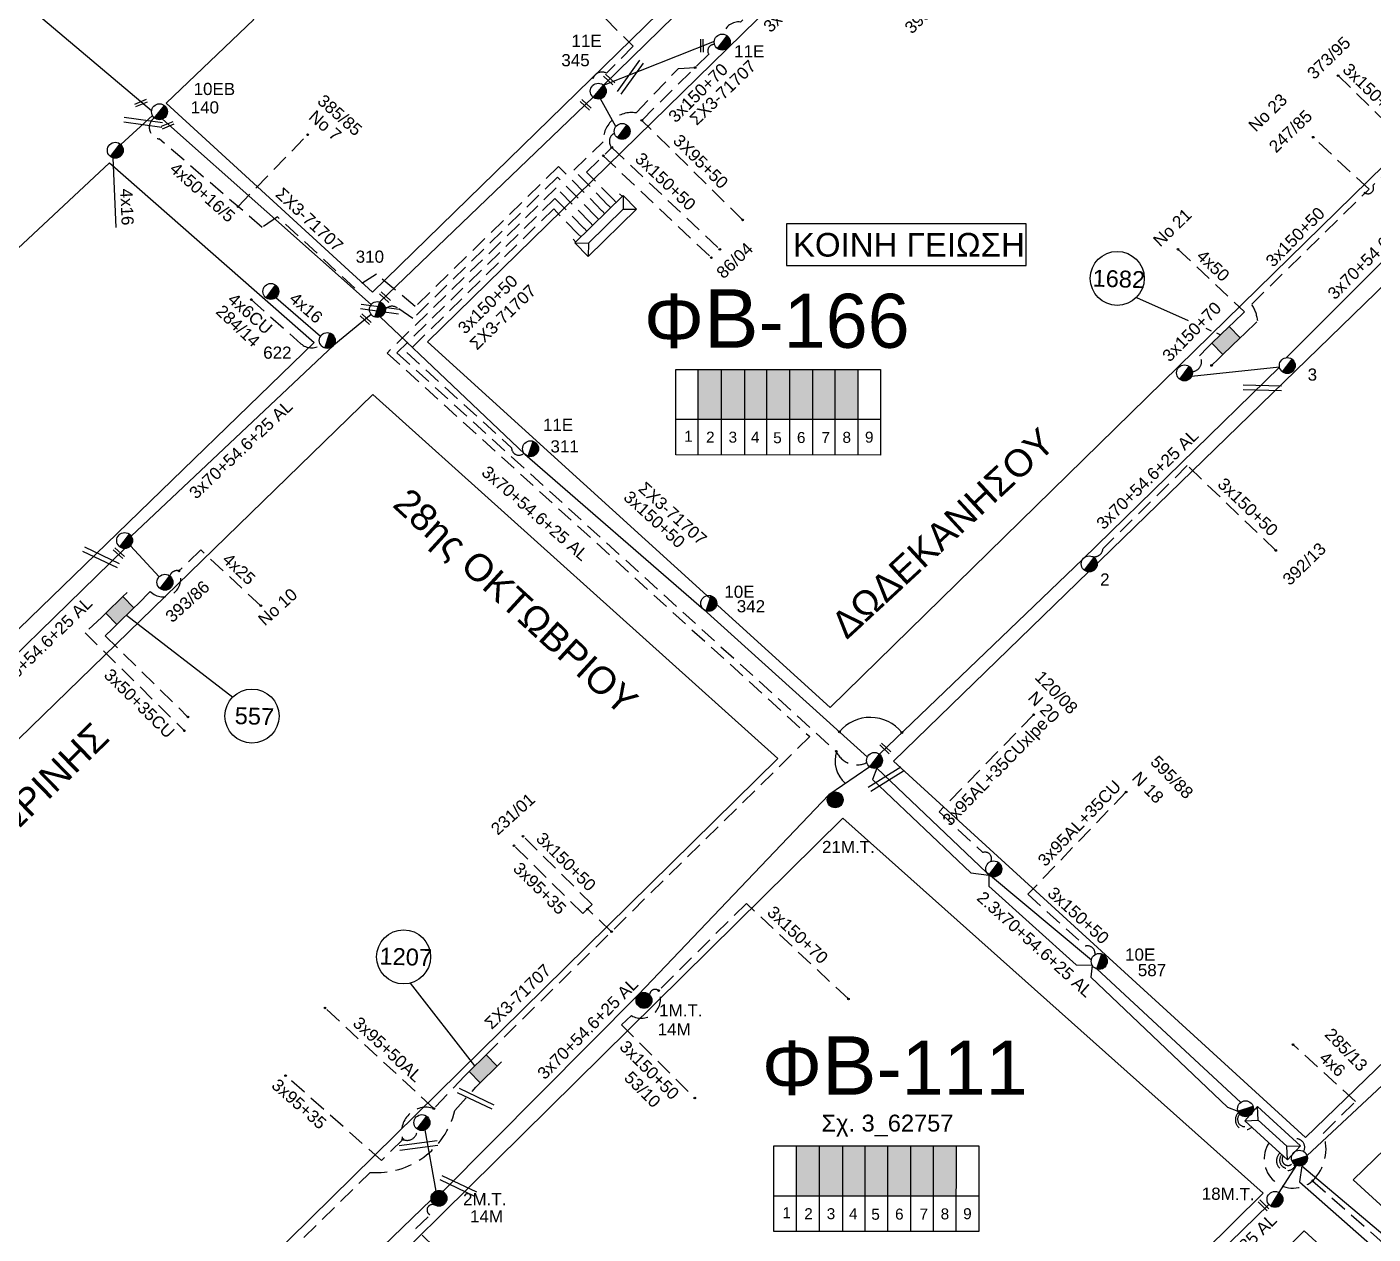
# Model space of a CAD drawing. Header units: millimetres. Extents: x 1138 to 9186, y 1584 to 2927.
# Drawn here: x 7182.4 to 7381.8, y 2540.5 to 2719.2 of the extents above; entities that cross this region are included whole.
import ezdxf
from ezdxf.enums import TextEntityAlignment as Align

# ---------------------------------------------------------------- set-up
doc = ezdxf.new("R2010")
doc.units = ezdxf.units.MM
doc.linetypes.add('DASHED', pattern=[19.05, 12.7, -6.35])
for name, color, linetype, lineweight in [('3x150+50', 7, 'Continuous', 30), ('3x150+70', 7, 'Continuous', 30), ('3x150AL+50CU', 7, 'Continuous', 30), ('3X50+35', 7, 'Continuous', 30), ('3x70+54.6+25 AL', 7, 'SYN_LINE', 30), ('3x95+35', 7, 'Continuous', 30), ('3X95+50', 7, 'Continuous', 30), ('3x95+50AL', 7, 'Continuous', 30), ('3x95AL+35CU', 7, 'Continuous', 30), ('4x16', 7, 'Continuous', 30), ('4x25', 7, 'Continuous', 30), ('4x50', 7, 'Continuous', 30), ('4x50+16_5', 7, 'Continuous', 30), ('4x50AL', 7, 'Continuous', 30), ('4x6', 7, 'SYN_LINE', 30), ('4x6CU', 7, 'Continuous', 30), ('Υπόβαθρο ΔΕΗ', 7, 'Continuous', 30)]:
    doc.layers.add(name, color=color, linetype=linetype, lineweight=lineweight)
for name, color, linetype in [('3x50+35CU', 7, 'Continuous'), ('Link Box 4 Διευθύνσεων', 7, 'Continuous'), ('Pillar OTE', 7, 'Continuous'), ('TEXT ΚΑΛΩΔΙΩΝ', 7, 'Continuous'), ('Άγνωστα', 7, 'Continuous'), ('Επιγραφές - Σχήματα', 7, 'Continuous'), ('Καλώδια ΧΤ   3x150AL+50CU', 7, 'DASHED'), ('Μηχανική τομή', 7, 'Continuous'), ('Στύλος Ξύλινος', 7, 'Continuous'), ('Στύλος Ξύλινος @ 1', 7, 'Continuous'), ('Στύλος ΦΜ', 7, 'Continuous'), ('Στύλος ΦΜ @ 1', 7, 'Continuous'), ('Συνδέσεις', 7, 'Continuous'), ('Τομή', 7, 'Continuous'), ('Υποσταθμός εναέριος 2 στύλων', 7, 'Continuous'), ('Υποσταθμός πόλεως', 7, 'Continuous')]:
    doc.layers.add(name, color=color, linetype=linetype)
doc.styles.add('arial', font='arial.ttf')
doc.styles.get("Standard").update_dxf_attribs({"font": 'arial.ttf'})
doc.linetypes.add('SYN_LINE', pattern='A,0.5,-0.0001,["/\\/\\/\\/",Standard,S=0.1,R=0,X=0,Y=-0.05],-0.25', length=0.7501)

# ---------------------------------------------------------------- blocks, each defined once
blk = doc.blocks.new('ΥΠΑΡΧΩΝ ΤΣΙΜΕΝΤΕΝΙΟΣ ΣΤΥΛΟΣ')
at = {"layer": 'Στύλος ΦΜ'}
blk.add_hatch(color=7, dxfattribs=at).paths.add_polyline_path([(-1.29, -2.28, 0.574793), (2.62, 0, 0.268822), (1.3, 2.27)])
at = {"layer": 'Στύλος ΦΜ', "color": 7}
blk.add_line((-1.29, -2.28), (1.3, 2.27), dxfattribs=at)
blk.add_circle((0, 0), 2.62, dxfattribs=at)
at = {"layer": 'Στύλος ΦΜ', "flags": 4}
for tag, p in [('ΑΡΙΘΜΟΣ', (-4.68, 8.05)), ('ΤΥΠΟΣ', (-4.91, 3.03))]:
    blk.add_attdef(tag, p, '', height=4, dxfattribs=at)
blk = doc.blocks.new('ΥΠΑΡΧΩΝ ΞΥΛΙΝΟΣ ΣΤΥΛΟΣ')
at = {"layer": 'Στύλος Ξύλινος'}
h = blk.add_hatch(color=7, dxfattribs=at)
h.paths.add_polyline_path([(-2.62, 0, 0.270008), (-1.29, -2.28), (1.3, 2.27, 0.576266)])
h.paths.add_polyline_path([(-1.29, -2.28, 0.574793), (2.62, 0, 0.268822), (1.3, 2.27)])
at = {"layer": 'Στύλος Ξύλινος', "color": 7}
blk.add_line((-1.29, -2.28), (1.3, 2.27), dxfattribs=at)
blk.add_circle((0, 0), 2.62, dxfattribs=at)
at = {"layer": 'Στύλος Ξύλινος', "flags": 4}
for tag, p in [('ΑΡΙΘΜΟΣ', (-4.91, 8.6)), ('ΤΥΠΟΣ', (-4.85, 3.39))]:
    blk.add_attdef(tag, p, '', height=4, dxfattribs=at)
blk = doc.blocks.new('ΥΠΟΣΤΑΘΜΟΣ ΕΝΑΕΡΙΟΣ ΕΠΙ 2 ΣΤΥΛΩΝ')
at = {"layer": 'Υποσταθμός εναέριος 2 στύλων', "linetype": 'Continuous'}
for points in [[(-11.97, -2.11, 0.574793), (-8.45, -0.07, 0.268822), (-9.64, 1.98)], [(9.68, -2.15, 0.574793), (13.19, -0.1, 0.268822), (12.01, 1.95)]]:
    blk.add_hatch(color=256, dxfattribs=at).paths.add_polyline_path(points)
for p, q in [((-11.97, -2.11), (-9.64, 1.98)), ((9.68, -2.15), (12.01, 1.95))]:
    blk.add_line(p, q, dxfattribs=at)
for centre in [(-10.81, -0.07), (10.84, -0.1)]:
    blk.add_circle(centre, 2.36, dxfattribs=at)
at = {"layer": 'Υποσταθμός πόλεως', "linetype": 'Continuous', "ltscale": 40}
blk.add_lwpolyline([(-8.57, 2.82), (8.57, 2.82), (8.57, -2.82), (-8.57, -2.82)], close=True, dxfattribs=at)
for points in [[(-5.75, 0), (-8.57, 2.82)], [(-8.57, -2.82), (-5.75, 0)], [(-5.75, 0), (5.75, 0)], [(5.75, 0), (8.57, 2.82)], [(8.57, -2.82), (5.75, 0)]]:
    blk.add_lwpolyline(points, dxfattribs=at)
at = {"layer": 'Υποσταθμός εναέριος 2 στύλων', "ltscale": 40, "flags": 1}
for tag, p in [('ΜΕΤΑΣΧΗΜΑΤΙΣΜΟΣ', (14.09, 2.51)), ('ΙΣΧΥΣ', (14.07, -0.28)), ('ΑΡΙΘΜΟΣ', (14.19, -3))]:
    blk.add_attdef(tag, p, '', height=1.8, dxfattribs=at)
blk = doc.blocks.new('LINK BOX 4 ΑΝΑΧΩΡΗΣΕΩΝ')
at = {"layer": 'Link Box 4 Διευθύνσεων', "ltscale": 40}
blk.add_hatch(color=256, dxfattribs=at).paths.add_polyline_path([(-3.54, 0), (-3.54, -4.67), (3.54, -4.67), (3.54, 0)])
for p, q in [((-3.54, 0), (-5.33, 0)), ((5.33, 0), (3.54, 0)), ((-3.54, -4.67), (-5.33, -4.67)), ((5.33, -4.67), (3.54, -4.67))]:
    blk.add_line(p, q, dxfattribs=at)
blk.add_lwpolyline([(-3.54, -4.67), (-3.54, 0), (3.54, 0), (3.54, -4.67)], close=True, dxfattribs=at)
blk = doc.blocks.new('ΤΟΜΗ')
at = {"layer": 'Τομή', "ltscale": 40}
for p, q in [((-5.68, 0), (17.06, 0)), ((-5.68, -2.77), (17.06, -2.77))]:
    blk.add_line(p, q, dxfattribs=at)
blk = doc.blocks.new('ΜΗΧΑΝΙΚΗ ΤΟΜΗ')
at = {"layer": 'Μηχανική τομή', "ltscale": 40}
for p, q in [((-1.89, 0.78), (5.69, 0.78)), ((-1.89, -0.77), (5.69, -0.77))]:
    blk.add_line(p, q, dxfattribs=at)
blk = doc.blocks.new('ΥΠΟΣΤΑΘΜΟΣ ΠΟΛΕΩΣ 9 ΑΝΑΧΩΡΗΣΕΩΝ')
at = {"layer": 'Υποσταθμός πόλεως', "ltscale": 40}
for p, q in [((-9.63, -2.82), (-9.63, -4)), ((-7.12, -2.82), (-7.12, -4)), ((-4.84, -2.82), (-4.84, -4)), ((-2.36, -2.82), (-2.36, -4)), ((0.09, -2.82), (0.09, -4)), ((2.55, -2.82), (2.55, -4)), ((5.02, -2.82), (5.02, -4)), ((7.48, -2.82), (7.48, -4)), ((9.61, -2.82), (9.61, -4))]:
    blk.add_line(p, q, dxfattribs=at)
blk.add_lwpolyline([(-10.02, 2.82), (10.02, 2.82), (10.02, -2.82), (-10.02, -2.82)], close=True, dxfattribs=at)
for points in [[(-7.21, 0), (-10.02, 2.82)], [(-10.02, -2.82), (-7.21, 0)], [(-7.21, 0), (7.21, 0)], [(7.21, 0), (10.02, 2.82)], [(10.02, -2.82), (7.21, 0)]]:
    blk.add_lwpolyline(points, dxfattribs=at)
at = {"layer": 'Υποσταθμός πόλεως', "linetype": 'SYN_LINE', "ltscale": 40, "flags": 1}
for tag, p in [('ΜΕΤΑΣΧΗΜΑΤΙΣΜΟΣ', (10.79, 1.71)), ('ΙΣΧΥΣ', (10.77, -1.08)), ('ΑΡΙΘΜΟΣ', (10.89, -3.8))]:
    blk.add_attdef(tag, p, '', height=1.8, dxfattribs=at)
blk = doc.blocks.new('_ΣΥΝΔΕΣΗ')
at = {"layer": 'Συνδέσεις', "linetype": 'SYN_LINE', "ltscale": 40}
blk.add_hatch(color=256, dxfattribs=at).paths.add_polyline_path([(0.5, -0.01, 1), (-0.5, -0.01, 1)])
at = {"layer": 'Συνδέσεις'}
blk.add_circle((0, -0.01), 0.5, dxfattribs=at)

msp = doc.modelspace()

# ---------------------------------------------------------------- hatches: boundary and pattern name
at = {"layer": 'Καλώδια ΧΤ   3x150AL+50CU', "linetype": 'DASHED', "lineweight": -3, "ltscale": 0.2}
h = msp.add_hatch(color=2, dxfattribs=at)
h.dxf.hatch_style = 1
h.paths.add_polyline_path([(7285.27, 2668.5), (7281.83, 2668.5), (7281.83, 2661.14), (7285.27, 2661.14)])
h = msp.add_hatch(color=30, dxfattribs=at)
h.dxf.hatch_style = 1
h.paths.add_polyline_path([(7285.27, 2661.14), (7288.71, 2661.14), (7288.71, 2668.5), (7285.27, 2668.5)])
h = msp.add_hatch(color=6, dxfattribs=at)
h.dxf.hatch_style = 1
h.paths.add_polyline_path([(7292, 2668.5), (7288.71, 2668.5), (7288.71, 2661.14), (7292, 2661.13)])
h = msp.add_hatch(color=151, dxfattribs=at)
h.dxf.hatch_style = 1
h.paths.add_polyline_path([(7295.39, 2668.5), (7292, 2668.5), (7292, 2661.13), (7295.39, 2661.13)])
h = msp.add_hatch(color=1, dxfattribs=at)
h.dxf.hatch_style = 1
h.paths.add_polyline_path([(7295.39, 2661.13), (7298.79, 2661.13), (7298.79, 2668.5), (7295.39, 2668.5)])
h = msp.add_hatch(color=27, dxfattribs=at)
h.dxf.hatch_style = 1
h.paths.add_polyline_path([(7298.79, 2661.13), (7302.18, 2661.13), (7302.18, 2668.5), (7298.79, 2668.5)])
h = msp.add_hatch(color=62, dxfattribs=at)
h.dxf.hatch_style = 1
h.paths.add_polyline_path([(7302.12, 2661.13), (7305.52, 2661.13), (7305.52, 2668.5), (7302.12, 2668.5)])
h = msp.add_hatch(color=62, dxfattribs=at)
h.dxf.hatch_style = 1
h.paths.add_polyline_path([(7299.8, 2553.53), (7296.36, 2553.53), (7296.36, 2546.17), (7299.8, 2546.17)])
h = msp.add_hatch(color=27, dxfattribs=at)
h.dxf.hatch_style = 1
h.paths.add_polyline_path([(7299.8, 2546.17), (7303.24, 2546.16), (7303.24, 2553.53), (7299.8, 2553.53)])
h = msp.add_hatch(color=173, dxfattribs=at)
h.dxf.hatch_style = 1
h.paths.add_polyline_path([(7306.54, 2553.53), (7303.24, 2553.53), (7303.24, 2546.16), (7306.54, 2546.16)])
h = msp.add_hatch(color=6, dxfattribs=at)
h.dxf.hatch_style = 1
h.paths.add_polyline_path([(7309.92, 2553.53), (7306.54, 2553.53), (7306.54, 2546.16), (7309.92, 2546.16)])
h = msp.add_hatch(color=30, dxfattribs=at)
h.dxf.hatch_style = 1
h.paths.add_polyline_path([(7309.92, 2546.16), (7313.32, 2546.15), (7313.32, 2553.53), (7309.92, 2553.53)])
h = msp.add_hatch(color=133, dxfattribs=at)
h.dxf.hatch_style = 1
h.paths.add_polyline_path([(7313.32, 2546.16), (7316.72, 2546.15), (7316.72, 2553.53), (7313.32, 2553.53)])
h = msp.add_hatch(color=85, dxfattribs=at)
h.dxf.hatch_style = 1
h.paths.add_polyline_path([(7316.66, 2546.16), (7320.05, 2546.15), (7320.05, 2553.53), (7316.66, 2553.53)])

# ---------------------------------------------------------------- linework, layer by layer
at = {"layer": '3x150+50', "color": 85, "linetype": 'DASHED', "lineweight": -3, "ltscale": 0.2}
for points in [[(7376.58, 2712), (7387.47, 2701.36), (7381.74, 2695.75, -0.74886), (7380.59, 2694.62)], [(7362.71, 2673.79), (7364.67, 2675.69, 0.119905), (7363.78, 2678.16), (7381.16, 2695.18), (7372.9, 2702.88)]]:
    msp.add_lwpolyline(points, format="xyb", dxfattribs=at)
at = {"layer": '3x150+50', "color": 151, "linetype": 'DASHED', "lineweight": -3, "ltscale": 0.2}
msp.add_lwpolyline([(7267.57, 2691.97), (7261.14, 2698.55), (7239.91, 2677.8), (7234.16, 2682.6), (7230.97, 2680.53), (7219.52, 2691.11), (7217.25, 2689.54), (7201.99, 2702.64, -0.686713), (7201.29, 2705.75, -54.619298)], format="xyb", dxfattribs=at)
msp.add_lwpolyline([(7213.67, 2692.61), (7223.98, 2703.25)], dxfattribs=at)
at = {"layer": '3x150+50', "color": 6, "linetype": 'DASHED', "lineweight": -3, "ltscale": 0.2}
msp.add_lwpolyline([(7269.27, 2693.64), (7265.29, 2697.72), (7269.02, 2701.36, -0.50533), (7269.42, 2703.48)], format="xyb", dxfattribs=at)
for points in [[(7269.02, 2701.36), (7285.02, 2686.28)], [(7267.76, 2700.14), (7283.77, 2685.05)]]:
    msp.add_lwpolyline(points, dxfattribs=at)
at = {"layer": '3x150+50', "color": 1, "linetype": 'DASHED', "lineweight": -3, "ltscale": 0.2}
msp.add_lwpolyline([(7266.7, 2691.12), (7260.96, 2696.98), (7239.55, 2676.04), (7237.28, 2677.61, 0.370404), (7235.49, 2677.43, 2.32362)], format="xyb", dxfattribs=at)
at = {"layer": '3x150+50', "color": 2, "linetype": 'DASHED', "lineweight": -3, "ltscale": 0.2}
for points in [[(7265.82, 2690.26), (7260.78, 2695.41), (7235.75, 2670.93), (7298.34, 2614.14), (7251.07, 2567.66)], [(7265.4, 2588.62), (7266.12, 2589.3), (7255.88, 2599.39)]]:
    msp.add_lwpolyline(points, dxfattribs=at)
at = {"layer": '3x150+50', "color": 30, "linetype": 'DASHED', "lineweight": -3, "ltscale": 0.2}
for points in [[(7264.94, 2689.39), (7260.6, 2693.83), (7237.21, 2670.96), (7302.27, 2611.96, 0.43156), (7306.8, 2610.31)], [(7275.96, 2576.54, -0.737886), (7271.92, 2572.83), (7270.44, 2571.48), (7281.31, 2560.63)]]:
    msp.add_lwpolyline(points, format="xyb", dxfattribs=at)
at = {"layer": '3x150+50', "color": 27, "linetype": 'DASHED', "lineweight": -3, "ltscale": 0.2}
for points in [[(7264.06, 2688.53), (7260.42, 2692.26), (7238.67, 2670.99), (7254.17, 2656.92, 0.657171), (7256.02, 2656.1)], [(7367.35, 2641.71), (7354.25, 2654.26), (7341.77, 2641.97, -0.469062), (7340.12, 2640.82, -127.893204)], [(7253.52, 2527.77), (7239.99, 2541.31), (7242.14, 2543.31, -1.036334), (7242.85, 2544.76, 45.841921)]]:
    msp.add_lwpolyline(points, format="xyb", dxfattribs=at)
at = {"layer": '3x150+50', "color": 173, "linetype": 'DASHED', "lineweight": -3, "ltscale": 0.2}
msp.add_lwpolyline([(7330.65, 2590.81), (7339.13, 2583.11, -0.558722), (7340.57, 2581.84, 15.518596)], format="xyb", dxfattribs=at)
at = {"layer": '3x150+70', "color": 62, "linetype": 'DASHED', "lineweight": -3, "ltscale": 0.2}
for points in [[(7273.46, 2705.38), (7283.37, 2715.2, -0.624516), (7284.26, 2716.6)], [(7268.46, 2692.84), (7263.42, 2697.99), (7267.74, 2702.22, -0.468276), (7272.63, 2706.48), (7278.9, 2713.08), (7281.36, 2713.2)]]:
    msp.add_lwpolyline(points, format="xyb", dxfattribs=at)
at = {"layer": '3x150+70', "color": 85, "linetype": 'DASHED', "lineweight": -3, "ltscale": 0.2}
msp.add_lwpolyline([(7357.25, 2671.77), (7356.07, 2670.5, -0.587128), (7354.99, 2668.18)], format="xyb", dxfattribs=at)
msp.add_lwpolyline([(7358.87, 2670.09), (7357.84, 2669.09)], dxfattribs=at)
at = {"layer": '3x150+70', "color": 30, "linetype": 'DASHED', "lineweight": -3, "ltscale": 0.2}
msp.add_lwpolyline([(7304.06, 2575.3), (7288.95, 2589.44), (7275.96, 2576.54, 0.615991), (7274.62, 2575.93, 1.274677)], format="xyb", dxfattribs=at)
at = {"layer": '3x150AL+50CU', "color": 2, "linetype": 'DASHED', "lineweight": -3, "ltscale": 0.2}
msp.add_lwpolyline([(7268.98, 2585.26), (7265.4, 2588.62)], dxfattribs=at)
at = {"layer": '3x150AL+50CU', "color": 151, "linetype": 'DASHED', "lineweight": -3, "ltscale": 0.2}
msp.add_lwpolyline([(7181.33, 2487.65, -0.720104), (7180.03, 2489.23), (7181.36, 2490.61), (7177.22, 2494.57), (7233.22, 2549.62, 0.366829), (7245.79, 2558.76), (7248.91, 2562.26)], format="xyb", dxfattribs=at)
at = {"layer": '3x150AL+50CU', "color": 62, "linetype": 'DASHED', "lineweight": -3, "ltscale": 0.2}
msp.add_lwpolyline([(7361.84, 2558.47, 1.003613), (7363.81, 2556.32, 2.305026)], format="xyb", dxfattribs=at)
at = {"layer": '3x150AL+50CU', "color": 173, "linetype": 'DASHED', "lineweight": -3, "ltscale": 0.2}
msp.add_lwpolyline([(7362.02, 2558.23, 0.961441), (7363.45, 2556.64, 2.588433)], format="xyb", dxfattribs=at)
at = {"layer": '3x150AL+50CU', "color": 27, "linetype": 'DASHED', "lineweight": -3, "ltscale": 0.2}
msp.add_lwpolyline([(7366.35, 2553.99, 0.875289), (7372.81, 2548.37), (7440.89, 2488.18), (7488.41, 2537.33), (7489.71, 2536.37)], format="xyb", dxfattribs=at)
at = {"layer": '3x150AL+50CU', "color": 133, "linetype": 'DASHED', "lineweight": -3, "ltscale": 0.2}
msp.add_lwpolyline([(7371.47, 2552.72, 0.700928), (7369.96, 2554.51, -1.544113)], format="xyb", dxfattribs=at)
at = {"layer": '3x150AL+50CU', "color": 30, "linetype": 'DASHED', "lineweight": -3, "ltscale": 0.2}
msp.add_lwpolyline([(7367.98, 2552.5, 1.224893), (7370.29, 2550.69, -1.548066)], format="xyb", dxfattribs=at)
at = {"layer": '3x150AL+50CU', "color": 85, "linetype": 'DASHED', "lineweight": -3, "ltscale": 0.2}
msp.add_lwpolyline([(7368.25, 2552.26, 1.098877), (7370.16, 2550.77, -1.548066)], format="xyb", dxfattribs=at)
at = {"layer": '3x150AL+50CU', "color": 6, "linetype": 'DASHED', "lineweight": -3, "ltscale": 0.2}
msp.add_lwpolyline([(7368.46, 2552.07, 1.023032), (7369.9, 2551.03, -1.548066)], format="xyb", dxfattribs=at)
at = {"layer": '3X50+35', "color": 62, "linetype": 'DASHED', "lineweight": -3, "ltscale": 0.2}
msp.add_lwpolyline([(7259.87, 2728.5), (7272.21, 2716.37), (7268.26, 2712.37, 0.69062), (7266.23, 2710.57, -75.049218)], format="xyb", dxfattribs=at)
at = {"layer": '3x50+35CU', "color": 1, "linetype": 'DASHED', "lineweight": -3, "ltscale": 0.2}
for points in [[(7193.45, 2631.78), (7191.02, 2629.51), (7205.73, 2615.01)], [(7195.07, 2630.11), (7194, 2629.06), (7206.26, 2617.04)]]:
    msp.add_lwpolyline(points, dxfattribs=at)
at = {"layer": '3x70+54.6+25 AL', "color": 6, "linetype": 'SYN_LINE', "lineweight": -3, "ltscale": 15}
for points in [[(7267.78, 2710.61), (7297.08, 2739.22), (7333.41, 2773.9), (7364.26, 2805.8)], [(7234.68, 2678.5), (7266.28, 2708.79)], [(7371.21, 2550.6), (7403.05, 2523.72)]]:
    msp.add_lwpolyline(points, dxfattribs=at)
at = {"layer": '3x70+54.6+25 AL', "color": 85, "linetype": 'SYN_LINE', "lineweight": -3, "ltscale": 15}
for points in [[(7435.48, 2734.13), (7398.61, 2699.94), (7368.92, 2670.25)], [(7367.91, 2668.83), (7354.87, 2667.44)], [(7371.21, 2550.6), (7370.88, 2548.21), (7401.28, 2521.43), (7403.51, 2522.15), (7403.56, 2519.43), (7435.21, 2491.32), (7438.02, 2491.79), (7460.34, 2470.48), (7490.25, 2442.87), (7513.66, 2421.58)]]:
    msp.add_lwpolyline(points, dxfattribs=at)
at = {"layer": '3x70+54.6+25 AL', "color": 62, "linetype": 'SYN_LINE', "lineweight": -3, "ltscale": 15}
for points in [[(7267.78, 2710.61), (7284.21, 2717.12)], [(7308.27, 2609.48), (7307.61, 2607.77), (7322.18, 2593.95), (7324.87, 2593.61), (7324.84, 2591.99), (7337.77, 2580.36), (7340.18, 2580.29), (7339.98, 2578.51), (7360.2, 2559.3), (7361.75, 2558.67)]]:
    msp.add_lwpolyline(points, dxfattribs=at)
at = {"layer": '3x70+54.6+25 AL', "color": 6, "linetype": 'SYN_LINE', "lineweight": -3, "ltscale": 6}
msp.add_lwpolyline([(7269.63, 2704.47), (7267.35, 2708.57)], dxfattribs=at)
at = {"layer": '3x70+54.6+25 AL', "color": 1, "linetype": 'SYN_LINE', "lineweight": -3, "ltscale": 15}
msp.add_lwpolyline([(7233.38, 2676.66), (7227.85, 2672.11), (7197.85, 2643.83)], dxfattribs=at)
at = {"layer": '3x70+54.6+25 AL', "color": 27, "linetype": 'SYN_LINE', "lineweight": -3, "ltscale": 15}
for points in [[(7234.71, 2676.27), (7256.15, 2655.94), (7282.63, 2632.97), (7306.87, 2611.12)], [(7308.65, 2611.55), (7338.78, 2640.41), (7367.91, 2668.83)], [(7242.27, 2545.57), (7213.73, 2518.04), (7186.53, 2490.77)]]:
    msp.add_lwpolyline(points, dxfattribs=at)
at = {"layer": '3x70+54.6+25 AL', "color": 5, "linetype": 'SYN_LINE', "lineweight": -3, "ltscale": 15}
msp.add_lwpolyline([(7109.71, 2545.64), (7141, 2577.9), (7169.64, 2615.42), (7196.89, 2641.99)], dxfattribs=at)
at = {"layer": '3x70+54.6+25 AL', "color": 1, "linetype": 'SYN_LINE', "lineweight": -3, "ltscale": 7}
msp.add_lwpolyline([(7197.77, 2642.41), (7201.98, 2637.79)], dxfattribs=at)
at = {"layer": '3x70+54.6+25 AL', "color": 133, "linetype": 'SYN_LINE', "lineweight": -3, "ltscale": 15}
msp.add_lwpolyline([(7371.97, 2552.08), (7403.95, 2581.94), (7433.79, 2612.01)], dxfattribs=at)
at = {"layer": '3x70+54.6+25 AL', "color": 30, "linetype": 'SYN_LINE', "lineweight": -3, "ltscale": 15}
for points in [[(7307.22, 2609.67), (7301.18, 2605.53), (7272.99, 2575.96), (7244.01, 2546.81)], [(7370.39, 2550.64), (7367.82, 2546.65)], [(7366.34, 2544.86), (7337.7, 2516.96)]]:
    msp.add_lwpolyline(points, dxfattribs=at)
at = {"layer": '3x70+54.6+25 AL', "color": 173, "linetype": 'SYN_LINE', "lineweight": -3, "ltscale": 15}
for points in [[(7340.05, 2581.04), (7324.53, 2594.01), (7308.27, 2609.48)], [(7362.17, 2559.98), (7340.84, 2579.74)]]:
    msp.add_lwpolyline(points, dxfattribs=at)
at = {"layer": '3x95+35', "color": 62, "linetype": 'DASHED', "lineweight": -3, "ltscale": 0.2}
msp.add_lwpolyline([(7313.34, 2722.57), (7302.14, 2733.53), (7288.09, 2719.94, 0.38862), (7285.56, 2718.14)], format="xyb", dxfattribs=at)
at = {"layer": '3x95+35', "color": 2, "linetype": 'DASHED', "lineweight": -3, "ltscale": 0.2}
msp.add_lwpolyline([(7265.4, 2588.62), (7264.71, 2587.96), (7254.54, 2597.97)], dxfattribs=at)
for points in [[(7242.68, 2559.07, 0.614416), (7238.07, 2554.5), (7234.93, 2551.38), (7220.71, 2563.95)], [(7238.07, 2554.5, 0.588449), (7240.19, 2556.05, -11.962416)]]:
    msp.add_lwpolyline(points, format="xyb", dxfattribs=at)
at = {"layer": '3X95+50', "color": 62, "linetype": 'DASHED', "lineweight": -3, "ltscale": 0.2}
msp.add_lwpolyline([(7288.4, 2690.65), (7273.46, 2705.38)], dxfattribs=at)
at = {"layer": '3x95+50AL', "color": 2, "linetype": 'DASHED', "lineweight": -3, "ltscale": 0.2}
msp.add_lwpolyline([(7247.27, 2563.92), (7242.68, 2559.07), (7226.55, 2573.97)], dxfattribs=at)
at = {"layer": '3x95AL+35CU', "color": 173, "linetype": 'DASHED', "lineweight": -3, "ltscale": 0.2}
msp.add_lwpolyline([(7331.49, 2617.38), (7317.5, 2603.01), (7323.96, 2596.97, -0.683623), (7325.16, 2595.64, -54.486373)], format="xyb", dxfattribs=at)
msp.add_lwpolyline([(7345.19, 2605.94), (7330.65, 2590.81)], dxfattribs=at)
at = {"layer": '4x16', "color": 1, "linetype": 'SYN_LINE', "lineweight": -3, "ltscale": 8}
for points in [[(7195.12, 2699.83), (7195.56, 2689.53)], [(7219.28, 2679.14), (7225.89, 2673.42)]]:
    msp.add_lwpolyline(points, dxfattribs=at)
at = {"layer": '4x25', "color": 1, "linetype": 'DASHED', "lineweight": -3, "ltscale": 0.2}
for points in [[(7217.05, 2633.52), (7208.15, 2641.77), (7204.93, 2638.67, -0.849652), (7200.67, 2635.63), (7198.89, 2633.82)], [(7204.93, 2638.67, 0.41942), (7203.57, 2637.93, -1.760942)]]:
    msp.add_lwpolyline(points, format="xyb", dxfattribs=at)
at = {"layer": '4x50', "color": 85, "linetype": 'DASHED', "lineweight": -3, "ltscale": 0.2}
msp.add_lwpolyline([(7352.87, 2686.31), (7362.72, 2677.05), (7361.09, 2675.47)], dxfattribs=at)
at = {"layer": '4x50+16_5', "color": 151, "linetype": 'Continuous', "lineweight": -3, "ltscale": 0.2}
msp.add_lwpolyline([(7200.87, 2706.81), (7159.81, 2741.46), (7143.41, 2757.96)], dxfattribs=at)
at = {"layer": '4x50+16_5', "color": 1, "linetype": 'Continuous', "lineweight": -3, "ltscale": 0.2}
for points in [[(7201, 2706.1), (7196.33, 2701.79)], [(7233.38, 2678.1), (7202.48, 2705.56)]]:
    msp.add_lwpolyline(points, dxfattribs=at)
at = {"layer": '4x50AL', "color": 30, "linetype": 'Continuous', "lineweight": -3, "ltscale": 0.2}
msp.add_lwpolyline([(7241.34, 2555.9), (7242.95, 2546.86)], dxfattribs=at)
at = {"layer": '4x6', "color": 27, "linetype": 'DASHED', "lineweight": -3, "ltscale": 0.2}
msp.add_lwpolyline([(7372.81, 2548.37, 0.294532), (7374.39, 2555.4), (7379.17, 2560.12), (7369.91, 2568.55)], format="xyb", dxfattribs=at)
at = {"layer": '4x6CU', "color": 1, "linetype": 'DASHED', "lineweight": -3, "ltscale": 0.2}
msp.add_lwpolyline([(7215.64, 2678.84), (7222.99, 2672.3, 0.349749), (7225.91, 2672.14, 1.135453)], format="xyb", dxfattribs=at)
at = {"layer": 'Pillar OTE', "lineweight": -3, "ltscale": 40}
for points in [[(7278.5, 2655.86), (7278.5, 2668.5), (7308.83, 2668.5), (7308.83, 2655.83), (7278.5, 2655.86)], [(7281.83, 2655.86), (7281.83, 2668.5)], [(7285.27, 2655.86), (7285.27, 2668.5)], [(7288.7, 2655.85), (7288.71, 2668.5)], [(7292, 2655.85), (7292, 2668.5)], [(7295.39, 2655.85), (7295.39, 2668.5)], [(7298.79, 2655.84), (7298.79, 2668.5)], [(7302.12, 2655.84), (7302.12, 2668.5)], [(7305.51, 2655.84), (7305.51, 2668.5)], [(7278.5, 2661.15), (7308.83, 2661.12)], [(7293.03, 2540.89), (7293.03, 2553.53), (7323.37, 2553.53), (7323.36, 2540.86), (7293.03, 2540.89)], [(7296.36, 2540.89), (7296.36, 2553.53)], [(7299.8, 2540.88), (7299.8, 2553.53)], [(7303.24, 2540.88), (7303.24, 2553.53)], [(7306.54, 2540.88), (7306.54, 2553.53)], [(7309.92, 2540.87), (7309.92, 2553.53)], [(7313.32, 2540.87), (7313.32, 2553.53)], [(7316.66, 2540.87), (7316.66, 2553.53)], [(7320.04, 2540.86), (7320.05, 2553.53)], [(7293.03, 2546.17), (7323.36, 2546.14)]]:
    msp.add_lwpolyline(points, dxfattribs=at)
at = {"layer": 'Επιγραφές - Σχήματα', "color": 190, "lineweight": -3}
msp.add_lwpolyline([(7294.89, 2683.88), (7330.4, 2683.88), (7330.4, 2690.05), (7294.89, 2690.05)], close=True, dxfattribs=at)
at = {"layer": 'Υπόβαθρο ΔΕΗ', "lineweight": -3}
for points in [[(7216.03, 2720.29), (7199.67, 2735.22), (7315.51, 2850.68), (7362.72, 2805.96), (7233.6, 2679.92), (7203.01, 2707.91), (7216.03, 2720.29)], [(7346.72, 2679.17), (7354.37, 2675.76)], [(7356.98, 2674.59), (7357.78, 2674.24)], [(7358.55, 2673.9), (7359.17, 2673.62)], [(7197.15, 2632.13), (7212.89, 2619.99)], [(7303.22, 2602.07), (7365.46, 2546.53), (7241.1, 2423.58), (7180.67, 2481.07)], [(7180.67, 2481.07), (7303.22, 2602.07)], [(7248.76, 2565.38), (7239.19, 2577.66)]]:
    msp.add_lwpolyline(points, dxfattribs=at)
for points in [[(7370.48, 2798.48), (7427.96, 2742.41), (7301.38, 2618.44), (7241.72, 2672.57)], [(7310.76, 2610.52), (7433.23, 2729.46), (7493.61, 2672.61), (7371.73, 2554.8)], [(7164.28, 2700.28), (7180.32, 2685.73), (7194.63, 2699.1), (7224.95, 2672.48), (7101.89, 2553.24), (7056.1, 2594.85)], [(7499.98, 2665.87), (7554.71, 2614.47), (7437.83, 2494.57), (7378.82, 2548.51)], [(7233.64, 2664.78), (7293.63, 2610.9), (7170.83, 2490.13), (7110.61, 2545.19)], [(7371.57, 2540.99), (7430.33, 2487.14), (7307.85, 2361.17), (7248.38, 2417.12)]]:
    msp.add_lwpolyline(points, close=True, dxfattribs=at)
for centre in [(7343.87, 2681.98), (7215.74, 2617.18), (7238.19, 2581.53)]:
    msp.add_circle(centre, 4, dxfattribs=at)
for centre, radius, start, end in [((7307.31, 2610.97), 6.01, 38.9736, 139.7126), ((7306.7, 2610.63), 4.62, 163.1749, 228.0628)]:
    msp.add_arc(centre, radius, start, end, dxfattribs=at)

# ---------------------------------------------------------------- block references
at = {"layer": 'Link Box 4 Διευθύνσεων', "lineweight": -3, "xscale": 0.5, "yscale": 0.5, "zscale": 0.5}
for p, rotation in [((7359.17, 2673.62), 43.99999999999999), ((7195.36, 2633.64), 44.18733429913612), ((7249.17, 2565.79), 44.52162583369045)]:
    msp.add_blockref('LINK BOX 4 ΑΝΑΧΩΡΗΣΕΩΝ', p, dxfattribs=dict(at, rotation=rotation))
at = {"layer": 'Μηχανική τομή', "lineweight": -3}
for p, xscale, yscale, zscale, rotation in [((7282.34, 2716.92), 0.25, 0.25, 0.4999999999999997, 270.8571969562176), ((7268.28, 2711.74), 0.25, 0.25, 0.4999999999999997, 317.2007951779118), ((7198.88, 2707.78), 0.2499999999999999, 0.2499999999999999, 0.4999999999999997, 22.06611524298721), ((7264.81, 2708.01), 0.25, 0.25, 0.4999999999999997, 317.2007951779118), ((7202.83, 2704.5), 0.2499999999999999, 0.2499999999999999, 0.4999999999999997, 22.06611524298721), ((7235.09, 2679.53), 0.25, 0.25, 0.4999999999999997, 317.2007951779118), ((7232.22, 2676.27), 0.25, 0.25, 0.4999999999999997, 317.2007951779118), ((7196.39, 2640.99), 0.2499999999999999, 0.2499999999999999, 0.2499999999999999, 138.6892420062894), ((7309.17, 2612.72), 0.2500000000000038, 0.2500000000000038, 0.4999999999999997, 317.2007951779122), ((7365.87, 2544.4), 0.25, 0.25, 0.4999999999999995, 135.2310416929193)]:
    msp.add_blockref('ΜΗΧΑΝΙΚΗ ΤΟΜΗ', p, dxfattribs=dict(at, xscale=xscale, yscale=yscale, zscale=zscale, rotation=rotation))
at = {"layer": 'Στύλος Ξύλινος @ 1', "lineweight": -3, "ltscale": 40}
ref = msp.add_blockref('ΥΠΑΡΧΩΝ ΞΥΛΙΝΟΣ ΣΤΥΛΟΣ', (7302.1, 2604.78), dxfattribs=dict(at, xscale=0.4499999999998181, yscale=0.4499999999998181, zscale=0.4499999999998181))
ref.add_attrib('ΤΥΠΟΣ', '21M.T.', (7300.15, 2596.9), dxfattribs={"layer": 'Στύλος Ξύλινος', "height": 1.8, "flags": 4})
ref = msp.add_blockref('ΥΠΑΡΧΩΝ ΞΥΛΙΝΟΣ ΣΤΥΛΟΣ', (7273.79, 2575.09), dxfattribs=dict(at, xscale=0.4499999999998181, yscale=0.4499999999998181, zscale=0.4499999999998181))
ref.add_attrib('ΤΥΠΟΣ', '1M.T.', (7276.04, 2572.71), dxfattribs={"layer": 'Στύλος Ξύλινος', "height": 1.8, "flags": 4})
ref.add_attrib('ΑΡΙΘΜΟΣ', '14M', (7275.81, 2569.9), dxfattribs={"layer": 'Στύλος Ξύλινος', "height": 1.8, "flags": 4})
ref = msp.add_blockref('ΥΠΑΡΧΩΝ ΞΥΛΙΝΟΣ ΣΤΥΛΟΣ', (7243.43, 2545.78), dxfattribs=dict(at, xscale=0.4499999999998181, yscale=0.4499999999998181, zscale=0.4499999999998181))
ref.add_attrib('ΤΥΠΟΣ', '2M.T.', (7246.99, 2544.75), dxfattribs={"layer": 'Στύλος Ξύλινος', "height": 1.8, "flags": 4})
ref.add_attrib('ΑΡΙΘΜΟΣ', '14M', (7248.03, 2542.22), dxfattribs={"layer": 'Στύλος Ξύλινος', "height": 1.8, "flags": 4})
at = {"layer": 'Στύλος ΦΜ @ 1', "lineweight": -3, "ltscale": 40}
ref = msp.add_blockref('ΥΠΑΡΧΩΝ ΤΣΙΜΕΝΤΕΝΙΟΣ ΣΤΥΛΟΣ', (7267.02, 2709.7), dxfattribs=dict(at, xscale=0.449999999999818, yscale=0.449999999999818, zscale=0.449999999999818, rotation=350.1455254673131))
ref.add_attrib('ΤΥΠΟΣ', '345', (7261.55, 2713.39), dxfattribs={"layer": 'Στύλος ΦΜ', "height": 1.8, "flags": 4})
ref.add_attrib('ΑΡΙΘΜΟΣ', '11E', (7263.05, 2716.26), dxfattribs={"layer": 'Στύλος ΦΜ', "height": 1.8, "flags": 4})
ref = msp.add_blockref('ΥΠΑΡΧΩΝ ΤΣΙΜΕΝΤΕΝΙΟΣ ΣΤΥΛΟΣ', (7285.38, 2716.97), dxfattribs=dict(at, xscale=0.4499999999998181, yscale=0.4499999999998181, zscale=0.4499999999998181, rotation=352.5021454697022))
ref.add_attrib('ΤΥΠΟΣ', '11E', (7287.14, 2714.7), dxfattribs={"layer": 'Στύλος ΦΜ', "height": 1.8, "flags": 4})
ref = msp.add_blockref('ΥΠΑΡΧΩΝ ΤΣΙΜΕΝΤΕΝΙΟΣ ΣΤΥΛΟΣ', (7202.04, 2706.66), dxfattribs=dict(at, xscale=0.449999999999818, yscale=0.449999999999818, zscale=0.449999999999818, rotation=350.1455254673131))
ref.add_attrib('ΤΥΠΟΣ', '140', (7206.66, 2706.4), dxfattribs={"layer": 'Στύλος ΦΜ', "height": 1.8, "flags": 4})
ref.add_attrib('ΑΡΙΘΜΟΣ', '10EB', (7207.09, 2709.13), dxfattribs={"layer": 'Στύλος ΦΜ', "height": 1.8, "flags": 4})
at = {"layer": 'Στύλος ΦΜ @ 1', "lineweight": -3, "ltscale": 40, "xscale": 0.4499999999998181, "yscale": 0.4499999999998181, "zscale": 0.4499999999998181, "rotation": 352.5021454697022}
for p in [(7270.56, 2703.75), (7195.5, 2700.95), (7218.53, 2680.05), (7353.83, 2667.99), (7196.88, 2643.17), (7202.85, 2636.99), (7307.93, 2610.61), (7325.58, 2594.55), (7240.9, 2556.99)]:
    msp.add_blockref('ΥΠΑΡΧΩΝ ΤΣΙΜΕΝΤΕΝΙΟΣ ΣΤΥΛΟΣ', p, dxfattribs=at)
at = {"layer": 'Στύλος ΦΜ @ 1', "lineweight": -3, "ltscale": 40}
ref = msp.add_blockref('ΥΠΑΡΧΩΝ ΤΣΙΜΕΝΤΕΝΙΟΣ ΣΤΥΛΟΣ', (7234.31, 2677.38), dxfattribs=dict(at, xscale=0.4499999999998182, yscale=0.4499999999998182, zscale=0.4499999999998182, rotation=11.72103235155448))
ref.add_attrib('ΤΥΠΟΣ', '310', (7231.1, 2684.3), dxfattribs={"layer": 'Στύλος ΦΜ', "height": 1.8, "flags": 4})
ref = msp.add_blockref('ΥΠΑΡΧΩΝ ΤΣΙΜΕΝΤΕΝΙΟΣ ΣΤΥΛΟΣ', (7226.89, 2672.79), dxfattribs=dict(at, xscale=0.4499999999998182, yscale=0.4499999999998182, zscale=0.4499999999998182, rotation=11.72103235155448))
ref.add_attrib('ΤΥΠΟΣ', '622', (7217.4, 2670.09), dxfattribs={"layer": 'Στύλος ΦΜ', "height": 1.8, "flags": 4})
ref = msp.add_blockref('ΥΠΑΡΧΩΝ ΤΣΙΜΕΝΤΕΝΙΟΣ ΣΤΥΛΟΣ', (7369.06, 2669.08), dxfattribs=dict(at, xscale=0.4499999999998181, yscale=0.4499999999998181, zscale=0.4499999999998181, rotation=352.5021454697022))
ref.add_attrib('ΤΥΠΟΣ', '3', (7372.07, 2666.84), dxfattribs={"layer": 'Στύλος ΦΜ', "height": 1.8, "flags": 4})
ref = msp.add_blockref('ΥΠΑΡΧΩΝ ΤΣΙΜΕΝΤΕΝΙΟΣ ΣΤΥΛΟΣ', (7256.99, 2656.77), dxfattribs=dict(at, xscale=0.449999999999818, yscale=0.449999999999818, zscale=0.449999999999818, rotation=11.2167773414615))
ref.add_attrib('ΤΥΠΟΣ', '311', (7259.94, 2656.21), dxfattribs={"layer": 'Στύλος ΦΜ', "height": 1.8, "flags": 4})
ref.add_attrib('ΑΡΙΘΜΟΣ', '11E', (7258.82, 2659.4), dxfattribs={"layer": 'Στύλος ΦΜ', "height": 1.8, "flags": 4})
ref = msp.add_blockref('ΥΠΑΡΧΩΝ ΤΣΙΜΕΝΤΕΝΙΟΣ ΣΤΥΛΟΣ', (7339.73, 2639.71), dxfattribs=dict(at, xscale=0.4499999999998181, yscale=0.4499999999998181, zscale=0.4499999999998181, rotation=352.5021454697022))
ref.add_attrib('ΤΥΠΟΣ', '2', (7341.34, 2636.5), dxfattribs={"layer": 'Στύλος ΦΜ', "height": 1.8, "flags": 4})
ref = msp.add_blockref('ΥΠΑΡΧΩΝ ΤΣΙΜΕΝΤΕΝΙΟΣ ΣΤΥΛΟΣ', (7283.38, 2633.87), dxfattribs=dict(at, xscale=0.449999999999818, yscale=0.449999999999818, zscale=0.449999999999818, rotation=11.2167773414615))
ref.add_attrib('ΤΥΠΟΣ', '342', (7287.53, 2632.54), dxfattribs={"layer": 'Στύλος ΦΜ', "height": 1.8, "flags": 4})
ref.add_attrib('ΑΡΙΘΜΟΣ', '10E', (7285.69, 2634.69), dxfattribs={"layer": 'Στύλος ΦΜ', "height": 1.8, "flags": 4})
ref = msp.add_blockref('ΥΠΑΡΧΩΝ ΤΣΙΜΕΝΤΕΝΙΟΣ ΣΤΥΛΟΣ', (7341.21, 2580.86), dxfattribs=dict(at, xscale=0.449999999999818, yscale=0.449999999999818, zscale=0.449999999999818, rotation=11.2167773414615))
ref.add_attrib('ΤΥΠΟΣ', '587', (7346.92, 2578.67), dxfattribs={"layer": 'Στύλος ΦΜ', "height": 1.8, "flags": 4})
ref.add_attrib('ΑΡΙΘΜΟΣ', '10E', (7345.03, 2580.97), dxfattribs={"layer": 'Στύλος ΦΜ', "height": 1.8, "flags": 4})
ref = msp.add_blockref('ΥΠΑΡΧΩΝ ΤΣΙΜΕΝΤΕΝΙΟΣ ΣΤΥΛΟΣ', (7367.23, 2545.63), dxfattribs=dict(at, xscale=0.4499999999998183, yscale=0.4499999999998183, zscale=0.4499999999998183, rotation=359.2220644254894))
ref.add_attrib('ΤΥΠΟΣ', '18M.T.', (7356.38, 2545.59), dxfattribs={"layer": 'Στύλος ΦΜ', "height": 1.8, "rotation": 359.2221, "flags": 4})
at = {"layer": 'Συνδέσεις', "lineweight": -3, "xscale": 0.25, "yscale": 0.25, "zscale": 0.25}
for p in [(7281.36, 2713.2), (7376.58, 2712), (7273.46, 2705.38), (7223.98, 2703.25), (7269.02, 2701.37), (7372.9, 2702.88), (7267.76, 2700.14), (7380.59, 2694.62), (7213.67, 2692.61), (7288.4, 2690.65), (7285.02, 2686.28), (7352.87, 2686.31), (7283.77, 2685.05), (7215.64, 2678.85), (7357.84, 2669.09), (7367.35, 2641.71), (7204.93, 2638.68), (7217.05, 2633.52), (7331.49, 2617.38), (7206.26, 2617.05), (7205.73, 2615.01), (7302.73, 2614.85), (7311.98, 2614.75), (7302.28, 2611.97), (7345.19, 2605.94), (7254.54, 2597.98), (7255.88, 2599.39), (7265.4, 2588.62), (7268.98, 2585.27), (7275.96, 2576.55), (7226.55, 2573.97), (7304.07, 2575.3), (7369.91, 2568.55), (7220.71, 2563.95), (7281.31, 2560.63), (7242.68, 2559.07), (7238.07, 2554.51), (7372.81, 2548.38)]:
    msp.add_blockref('_ΣΥΝΔΕΣΗ', p, dxfattribs=at)
at = {"layer": 'Τομή', "lineweight": -3}
for p, xscale, yscale, zscale, rotation in [((7270.69, 2710.81), 0.2499999999999999, 0.2499999999999999, 0.2499999999999999, 54.29459153691259), ((7198.24, 2705.64), 0.2499999999999975, 0.2499999999999975, 0.2499999999999975, 352.3340769606143), ((7233.31, 2678), 0.2499999999999999, 0.2499999999999999, 0.2499999999999999, 352.334076960614), ((7366.78, 2665.36), 0.2499999999999999, 0.2499999999999999, 0.2499999999999999, 178.3269169816764), ((7194.56, 2639.72), 0.2499999999999998, 0.2499999999999998, 0.2499999999999998, 154.6125627688257), ((7311, 2608.26), 0.2500000000000562, 0.2500000000000562, 0.2500000000000562, 211.4899893459159), ((7250.03, 2559.58), 0.2499999999999998, 0.2499999999999998, 0.2499999999999998, 154.6125627688257), ((7238.95, 2553.8), 0.2500000000000308, 0.2500000000000308, 0.2500000000000308, 7.540352153389508), ((7247.48, 2546.67), 0.2499999999999998, 0.2499999999999998, 0.2499999999999998, 154.6125627688257)]:
    msp.add_blockref('ΤΟΜΗ', p, dxfattribs=dict(at, xscale=xscale, yscale=yscale, zscale=zscale, rotation=rotation))
at = {"layer": 'Υποσταθμός εναέριος 2 στύλων', "lineweight": -3, "xscale": 0.4999999999999999, "yscale": 0.4999999999999999, "zscale": 0.4999999999999999, "rotation": 317.5794811875658}
msp.add_blockref('ΥΠΟΣΤΑΘΜΟΣ ΕΝΑΕΡΙΟΣ ΕΠΙ 2 ΣΤΥΛΩΝ', (7366.88, 2555.42), dxfattribs=at)
at = {"layer": 'Υποσταθμός πόλεως', "lineweight": -3, "xscale": 0.4999999999999999, "yscale": 0.4999999999999999, "zscale": 0.4999999999999999, "rotation": 224.3591722498767}
msp.add_blockref('ΥΠΟΣΤΑΘΜΟΣ ΠΟΛΕΩΣ 9 ΑΝΑΧΩΡΗΣΕΩΝ', (7268.13, 2689.72), dxfattribs=at)

# ---------------------------------------------------------------- texts
at = {"lineweight": -3, "ltscale": 30, "char_height": 1.63, "width": 11.2573, "attachment_point": 1}
for s, insert in [('1', (7279.74, 2659.42)), ('2', (7282.98, 2659.29)), ('3', (7286.31, 2659.29)), ('4', (7289.62, 2659.29)), ('5', (7292.92, 2659.21)), ('6', (7296.44, 2659.24)), ('7', (7300.07, 2659.24)), ('8', (7303.18, 2659.26)), ('9', (7306.51, 2659.29)), ('1', (7294.28, 2544.45)), ('2', (7297.52, 2544.32)), ('3', (7300.85, 2544.32)), ('4', (7304.15, 2544.32)), ('5', (7307.45, 2544.24)), ('6', (7310.97, 2544.26)), ('7', (7314.6, 2544.26)), ('8', (7317.72, 2544.29)), ('9', (7321.05, 2544.32))]:
    msp.add_mtext(s, dxfattribs=dict(at, insert=insert))
at = {"lineweight": -3, "ltscale": 40, "char_height": 4, "width": 150.9822, "attachment_point": 1, "style": 'arial'}
for s, insert, rotation in [('ΔΩΔEKANHΣOY', (7301.1, 2631.34), 42.7688), ('28ης OKTΩBPIOY', (7239.08, 2651.26), 317.5046)]:
    msp.add_mtext(s, dxfattribs=dict(at, insert=insert, rotation=rotation))
at = {"layer": 'TEXT ΚΑΛΩΔΙΩΝ', "linetype": 'Continuous', "lineweight": -3, "ltscale": 0.2}
for s, rotation, p in [('3x95+35CU', 44.0508, (7296.7, 2723.55)), ('3x150+70', 44.7183, (7281.8, 2709.46)), ('3x150+50', 315.5207, (7381.7, 2709.5)), ('3X95+50', 315.4009, (7282.19, 2699.3)), ('3x150+50', 316.6985, (7276.98, 2696.34)), ('4x50+16/5', 318.3692, (7208.42, 2694.74)), ('4x16', 272.4262, (7197.23, 2692.56)), ('3x70+54.6+25 AL', 44.9947, (7382.49, 2686.37)), ('3x150+50', 45.4052, (7370.22, 2688.12)), ('4x50', 316.7846, (7358.08, 2683.88)), ('3x150+50', 44.3592, (7250.64, 2678.15)), ('4x6CU', 318.3245, (7215.47, 2676.77)), ('4x16', 319.1072, (7223.76, 2677.64)), ('3x150+70', 45.4854, (7354.9, 2674.09)), ('3x70+54.6+25 AL', 43.3015, (7214.08, 2656.66)), ('3x70+54.6+25 AL', 44.2882, (7348.33, 2652.25)), ('3x70+54.6+25 AL', 319.046, (7257.67, 2647.21)), ('3x150+50', 316.2244, (7363.23, 2648.15)), ('3x150+50', 317.8028, (7275.34, 2646.31)), ('4x25', 317.1612, (7213.82, 2638.97)), ('3x70+54.6+25 AL', 44.2708, (7184.52, 2627.42)), ('3x50+35CU', 315.4139, (7199.06, 2619.06)), ('3x95AL+35CUxlpe', 45.7581, (7325.79, 2608.94)), ('3x95AL+35CU', 46.1284, (7338.26, 2601.33)), ('3x150+50', 315.4472, (7262.26, 2595.63)), ('3x95+35', 315.4261, (7258.36, 2591.68)), ('3x150+50', 317.7795, (7338.13, 2587.67)), ('2.3x70+54.6+25 AL', 318.0328, (7331.7, 2583.4)), ('3x150+70', 316.9028, (7296.56, 2584.79)), ('3x70+54.6+25 AL', 45.1782, (7265.45, 2570.92)), ('3x95+50AL', 317.2791, (7235.84, 2567.84)), ('3x150+50', 315.0778, (7274.6, 2564.78)), ('4x6', 317.6622, (7375.75, 2565.66)), ('3x95+35', 318.5402, (7222.72, 2559.76)), ('3x70+54.6+25 AL', 44.2477, (7359.93, 2536.1))]:
    msp.add_text(s, height=1.8, rotation=rotation, dxfattribs=at).set_placement(p, align=Align.MIDDLE_CENTER)
at = {"layer": 'Άγνωστα', "lineweight": -3, "ltscale": 40, "char_height": 1.8, "width": 12.7137, "attachment_point": 1, "style": 'arial'}
for s, insert, rotation in [('398/99', (7312.2, 2719.36), 44.0714), ('373/95', (7371.8, 2712.61), 44.0714), ('ΣΧ3-71707', (7280.35, 2705.82), 44.0714), ('No 23', (7363.13, 2704.85), 44.0714), ('385/85', (7226.47, 2709.38), 318.4686), ('No 7', (7225.19, 2707.04), 318.4686), ('247/85', (7366.14, 2701.75), 44.0714), ('ΣΧ3-71707', (7220.31, 2695.59), 317.025), ('No 21', (7348.99, 2687.83), 44.0714), ('86/04', (7284.32, 2683.1), 44.0714), ('ΣΧ3-71707', (7247.79, 2672.56), 44.0714), ('284/14', (7211.47, 2678.23), 317.025), ('ΣΧ3-71707', (7274.02, 2652.01), 318), ('392/13', (7368.17, 2637.69), 44.0714), ('393/86', (7202.72, 2632.24), 42.0958), ('No 10', (7216.44, 2631.77), 42.0958), ('120/08', (7332.83, 2624.08), 314.282), ('N 20', (7331.81, 2621.03), 314.282), ('595/88', (7349.94, 2611.52), 314.282), ('N 18', (7347.22, 2609.15), 314.282), ('231/01', (7250.92, 2600.78), 42.0958), ('ΣΧ3-71707', (7249.98, 2571.96), 44.0714), ('285/13', (7375.75, 2571.18), 314.282), ('53/10', (7271.99, 2564.76), 314.9709)]:
    msp.add_mtext(s, dxfattribs=dict(at, insert=insert, rotation=rotation))
at = {"layer": 'Άγνωστα', "lineweight": -3, "char_height": 2.5, "width": 13.4112, "attachment_point": 1, "rotation": 358.1643}
for s, insert in [('1682', (7340.27, 2683.28)), ('557', (7213.23, 2618.51)), ('1207', (7234.67, 2582.91))]:
    msp.add_mtext(s, dxfattribs=dict(at, insert=insert))
at = {"layer": 'Άγνωστα', "color": 7, "lineweight": -3, "insert": (7300.08, 2558.17), "char_height": 2.5, "width": 4.551914400963142e-14, "attachment_point": 1}
msp.add_mtext('Σχ. 3_62757', dxfattribs=at)
at = {"layer": 'Επιγραφές - Σχήματα', "color": 190, "lineweight": -3, "insert": (7295.84, 2688.71), "char_height": 3.5, "width": 35.1311, "attachment_point": 1}
msp.add_mtext('KOINH ΓΕΙΩΣΗ', dxfattribs=at)
at = {"layer": 'Υπόβαθρο ΔΕΗ', "lineweight": -3}
msp.add_text('ΦΛΩΡΙΝΗΣ', height=4, rotation=44.1873, dxfattribs=at).set_placement((7182.99, 2604.95), align=Align.MIDDLE_CENTER)
at = {"layer": 'Υπόβαθρο ΔΕΗ', "lineweight": -3, "char_height": 8, "width": 84.6573, "attachment_point": 1}
for s, insert in [('Φ{\\H1.0833x;B}-166', (7273.77, 2680.37)), ('Φ{\\H1.0833x;B}-111', (7291.24, 2569.78))]:
    msp.add_mtext(s, dxfattribs=dict(at, insert=insert))

doc.saveas('drawing.dxf')
